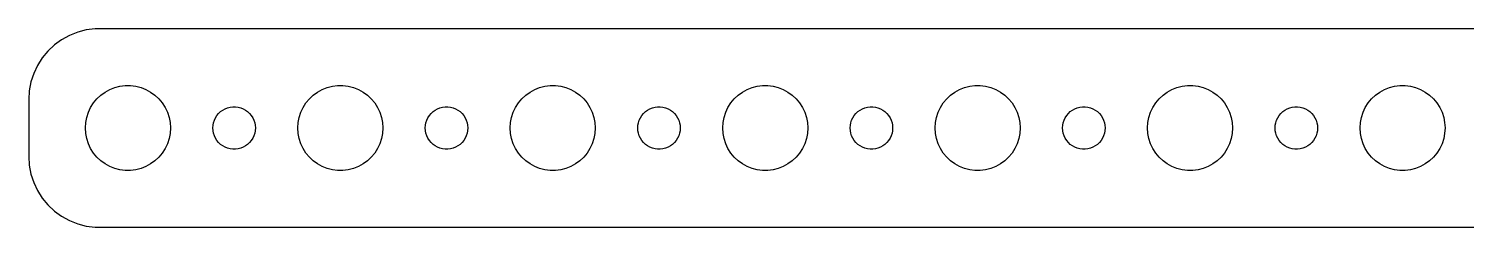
# Model space of a CAD drawing. Header units: metres. Extents: x -202 to 202, y 17 to 31.
# Drawn here: x -202 to -100.5, y 17 to 31 of the extents above; entities that cross this region are included whole.
import ezdxf

# ---------------------------------------------------------------- set-up
doc = ezdxf.new("R2010")
doc.units = ezdxf.units.M

msp = doc.modelspace()

# ---------------------------------------------------------------- linework, layer by layer
for p, q in [((-199.129, 30.5241), (-199.679, 30.2216)), ((-198.545, 30.7553), (-199.129, 30.5241)), ((-197.937, 30.9114), (-198.545, 30.7553)), ((-197.314, 30.9901), (-197.937, 30.9114)), ((197.314, 30.9901), (-197.314, 30.9901)), ((-200.187, 29.8526), (-200.645, 29.4227)), ((-199.679, 30.2216), (-200.187, 29.8526)), ((-201.045, 28.9389), (-201.382, 28.4088)), ((-200.645, 29.4227), (-201.045, 28.9389)), ((-201.649, 27.8406), (-201.843, 27.2434)), ((-201.382, 28.4088), (-201.649, 27.8406)), ((-201.961, 26.6267), (-202, 26)), ((-201.843, 27.2434), (-201.961, 26.6267)), ((-196.912, 26.3115), (-196.607, 26.533)), ((-196.607, 26.533), (-196.277, 26.7145)), ((-196.277, 26.7145), (-195.927, 26.8532)), ((-195.927, 26.8532), (-195.562, 26.9469)), ((-195.562, 26.9469), (-195.188, 26.9941)), ((-195.188, 26.9941), (-194.812, 26.9941)), ((-194.812, 26.9941), (-194.438, 26.9469)), ((-194.438, 26.9469), (-194.073, 26.8532)), ((-194.073, 26.8532), (-193.723, 26.7145)), ((-193.723, 26.7145), (-193.393, 26.533)), ((-193.393, 26.533), (-193.088, 26.3115)), ((-181.912, 26.3115), (-181.607, 26.533)), ((-181.607, 26.533), (-181.277, 26.7145)), ((-181.277, 26.7145), (-180.927, 26.8532)), ((-180.927, 26.8532), (-180.562, 26.9469)), ((-180.562, 26.9469), (-180.188, 26.9941)), ((-180.188, 26.9941), (-179.812, 26.9941)), ((-179.812, 26.9941), (-179.438, 26.9469)), ((-179.438, 26.9469), (-179.073, 26.8532)), ((-179.073, 26.8532), (-178.723, 26.7145)), ((-178.723, 26.7145), (-178.393, 26.533)), ((-178.393, 26.533), (-178.088, 26.3115)), ((-166.912, 26.3115), (-166.607, 26.533)), ((-166.607, 26.533), (-166.277, 26.7145)), ((-166.277, 26.7145), (-165.927, 26.8532)), ((-165.927, 26.8532), (-165.562, 26.9469)), ((-165.562, 26.9469), (-165.188, 26.9941)), ((-165.188, 26.9941), (-164.812, 26.9941)), ((-164.812, 26.9941), (-164.438, 26.9469)), ((-164.438, 26.9469), (-164.073, 26.8532)), ((-164.073, 26.8532), (-163.723, 26.7145)), ((-163.723, 26.7145), (-163.393, 26.533)), ((-163.393, 26.533), (-163.088, 26.3115)), ((-151.912, 26.3115), (-151.607, 26.533)), ((-151.607, 26.533), (-151.277, 26.7145)), ((-151.277, 26.7145), (-150.927, 26.8532)), ((-150.927, 26.8532), (-150.562, 26.9469)), ((-150.562, 26.9469), (-150.188, 26.9941)), ((-150.188, 26.9941), (-149.812, 26.9941)), ((-149.812, 26.9941), (-149.438, 26.9469)), ((-149.438, 26.9469), (-149.073, 26.8532)), ((-149.073, 26.8532), (-148.723, 26.7145)), ((-148.723, 26.7145), (-148.393, 26.533)), ((-148.393, 26.533), (-148.088, 26.3115)), ((-136.912, 26.3115), (-136.607, 26.533)), ((-136.607, 26.533), (-136.277, 26.7145)), ((-136.277, 26.7145), (-135.927, 26.8532)), ((-135.927, 26.8532), (-135.562, 26.9469)), ((-135.562, 26.9469), (-135.188, 26.9941)), ((-135.188, 26.9941), (-134.812, 26.9941)), ((-134.812, 26.9941), (-134.438, 26.9469)), ((-134.438, 26.9469), (-134.073, 26.8532)), ((-134.073, 26.8532), (-133.723, 26.7145)), ((-133.723, 26.7145), (-133.393, 26.533)), ((-133.393, 26.533), (-133.088, 26.3115)), ((-121.912, 26.3115), (-121.607, 26.533)), ((-121.607, 26.533), (-121.277, 26.7145)), ((-121.277, 26.7145), (-120.927, 26.8532)), ((-120.927, 26.8532), (-120.562, 26.9469)), ((-120.562, 26.9469), (-120.188, 26.9941)), ((-120.188, 26.9941), (-119.812, 26.9941)), ((-119.812, 26.9941), (-119.438, 26.9469)), ((-119.438, 26.9469), (-119.073, 26.8532)), ((-119.073, 26.8532), (-118.723, 26.7145)), ((-118.723, 26.7145), (-118.393, 26.533)), ((-118.393, 26.533), (-118.088, 26.3115)), ((-106.912, 26.3115), (-106.607, 26.533)), ((-106.607, 26.533), (-106.277, 26.7145)), ((-106.277, 26.7145), (-105.927, 26.8532)), ((-105.927, 26.8532), (-105.562, 26.9469)), ((-105.562, 26.9469), (-105.188, 26.9941)), ((-105.188, 26.9941), (-104.812, 26.9941)), ((-104.812, 26.9941), (-104.438, 26.9469)), ((-104.438, 26.9469), (-104.073, 26.8532)), ((-104.073, 26.8532), (-103.723, 26.7145)), ((-103.723, 26.7145), (-103.393, 26.533)), ((-103.393, 26.533), (-103.088, 26.3115)), ((-202, 26), (-202, 22)), ((-197.789, 25.1044), (-197.629, 25.4453)), ((-197.629, 25.4453), (-197.427, 25.7634)), ((-197.427, 25.7634), (-197.187, 26.0536)), ((-197.187, 26.0536), (-196.912, 26.3115)), ((-193.088, 26.3115), (-192.813, 26.0536)), ((-192.813, 26.0536), (-192.573, 25.7634)), ((-192.573, 25.7634), (-192.371, 25.4453)), ((-192.371, 25.4453), (-192.211, 25.1044)), ((-188.139, 25.3572), (-187.964, 25.4266)), ((-187.964, 25.4266), (-187.781, 25.4734)), ((-187.781, 25.4734), (-187.594, 25.497)), ((-187.594, 25.497), (-187.406, 25.497)), ((-187.406, 25.497), (-187.219, 25.4734)), ((-187.219, 25.4734), (-187.036, 25.4266)), ((-187.036, 25.4266), (-186.861, 25.3572)), ((-182.789, 25.1044), (-182.629, 25.4453)), ((-182.629, 25.4453), (-182.427, 25.7634)), ((-182.427, 25.7634), (-182.187, 26.0536)), ((-182.187, 26.0536), (-181.912, 26.3115)), ((-178.088, 26.3115), (-177.813, 26.0536)), ((-177.813, 26.0536), (-177.573, 25.7634)), ((-177.573, 25.7634), (-177.371, 25.4453)), ((-177.371, 25.4453), (-177.211, 25.1044)), ((-173.139, 25.3572), (-172.964, 25.4266)), ((-172.964, 25.4266), (-172.781, 25.4734)), ((-172.781, 25.4734), (-172.594, 25.497)), ((-172.594, 25.497), (-172.406, 25.497)), ((-172.406, 25.497), (-172.219, 25.4734)), ((-172.219, 25.4734), (-172.036, 25.4266)), ((-172.036, 25.4266), (-171.861, 25.3572)), ((-167.789, 25.1044), (-167.629, 25.4453)), ((-167.629, 25.4453), (-167.427, 25.7634)), ((-167.427, 25.7634), (-167.187, 26.0536)), ((-167.187, 26.0536), (-166.912, 26.3115)), ((-163.088, 26.3115), (-162.813, 26.0536)), ((-162.813, 26.0536), (-162.573, 25.7634)), ((-162.573, 25.7634), (-162.371, 25.4453)), ((-162.371, 25.4453), (-162.211, 25.1044)), ((-158.139, 25.3572), (-157.964, 25.4266)), ((-157.964, 25.4266), (-157.781, 25.4734)), ((-157.781, 25.4734), (-157.594, 25.497)), ((-157.594, 25.497), (-157.406, 25.497)), ((-157.406, 25.497), (-157.219, 25.4734)), ((-157.219, 25.4734), (-157.036, 25.4266)), ((-157.036, 25.4266), (-156.861, 25.3572)), ((-152.789, 25.1044), (-152.629, 25.4453)), ((-152.629, 25.4453), (-152.427, 25.7634)), ((-152.427, 25.7634), (-152.187, 26.0536)), ((-152.187, 26.0536), (-151.912, 26.3115)), ((-148.088, 26.3115), (-147.813, 26.0536)), ((-147.813, 26.0536), (-147.573, 25.7634)), ((-147.573, 25.7634), (-147.371, 25.4453)), ((-147.371, 25.4453), (-147.211, 25.1044)), ((-143.139, 25.3572), (-142.964, 25.4266)), ((-142.964, 25.4266), (-142.781, 25.4734)), ((-142.781, 25.4734), (-142.594, 25.497)), ((-142.594, 25.497), (-142.406, 25.497)), ((-142.406, 25.497), (-142.219, 25.4734)), ((-142.219, 25.4734), (-142.036, 25.4266)), ((-142.036, 25.4266), (-141.861, 25.3572)), ((-137.789, 25.1044), (-137.629, 25.4453)), ((-137.629, 25.4453), (-137.427, 25.7634)), ((-137.427, 25.7634), (-137.187, 26.0536)), ((-137.187, 26.0536), (-136.912, 26.3115)), ((-133.088, 26.3115), (-132.813, 26.0536)), ((-132.813, 26.0536), (-132.573, 25.7634)), ((-132.573, 25.7634), (-132.371, 25.4453)), ((-132.371, 25.4453), (-132.211, 25.1044)), ((-128.139, 25.3572), (-127.964, 25.4266)), ((-127.964, 25.4266), (-127.781, 25.4734)), ((-127.781, 25.4734), (-127.594, 25.497)), ((-127.594, 25.497), (-127.406, 25.497)), ((-127.406, 25.497), (-127.219, 25.4734)), ((-127.219, 25.4734), (-127.036, 25.4266)), ((-127.036, 25.4266), (-126.861, 25.3572)), ((-122.789, 25.1044), (-122.629, 25.4453)), ((-122.629, 25.4453), (-122.427, 25.7634)), ((-122.427, 25.7634), (-122.187, 26.0536)), ((-122.187, 26.0536), (-121.912, 26.3115)), ((-118.088, 26.3115), (-117.813, 26.0536)), ((-117.813, 26.0536), (-117.573, 25.7634)), ((-117.573, 25.7634), (-117.371, 25.4453)), ((-117.371, 25.4453), (-117.211, 25.1044)), ((-113.139, 25.3572), (-112.964, 25.4266)), ((-112.964, 25.4266), (-112.781, 25.4734)), ((-112.781, 25.4734), (-112.594, 25.497)), ((-112.594, 25.497), (-112.406, 25.497)), ((-112.406, 25.497), (-112.219, 25.4734)), ((-112.219, 25.4734), (-112.036, 25.4266)), ((-112.036, 25.4266), (-111.861, 25.3572)), ((-107.789, 25.1044), (-107.629, 25.4453)), ((-107.629, 25.4453), (-107.427, 25.7634)), ((-107.427, 25.7634), (-107.187, 26.0536)), ((-107.187, 26.0536), (-106.912, 26.3115)), ((-103.088, 26.3115), (-102.813, 26.0536)), ((-102.813, 26.0536), (-102.573, 25.7634)), ((-102.573, 25.7634), (-102.371, 25.4453)), ((-102.371, 25.4453), (-102.211, 25.1044)), ((-198, 24), (-197.976, 24.376)), ((-197.976, 24.376), (-197.906, 24.7461)), ((-197.906, 24.7461), (-197.789, 25.1044)), ((-192.211, 25.1044), (-192.094, 24.7461)), ((-192.094, 24.7461), (-192.024, 24.376)), ((-192.024, 24.376), (-192, 24)), ((-188.988, 24.188), (-188.953, 24.373)), ((-188.953, 24.373), (-188.895, 24.5522)), ((-188.895, 24.5522), (-188.814, 24.7226)), ((-188.814, 24.7226), (-188.714, 24.8817)), ((-188.714, 24.8817), (-188.593, 25.0268)), ((-188.593, 25.0268), (-188.456, 25.1558)), ((-188.456, 25.1558), (-188.304, 25.2665)), ((-188.304, 25.2665), (-188.139, 25.3572)), ((-186.861, 25.3572), (-186.696, 25.2665)), ((-186.696, 25.2665), (-186.544, 25.1558)), ((-186.544, 25.1558), (-186.407, 25.0268)), ((-186.407, 25.0268), (-186.286, 24.8817)), ((-186.286, 24.8817), (-186.186, 24.7226)), ((-186.186, 24.7226), (-186.105, 24.5522)), ((-186.105, 24.5522), (-186.047, 24.373)), ((-186.047, 24.373), (-186.012, 24.188)), ((-183, 24), (-182.976, 24.376)), ((-182.976, 24.376), (-182.906, 24.7461)), ((-182.906, 24.7461), (-182.789, 25.1044)), ((-177.211, 25.1044), (-177.094, 24.7461)), ((-177.094, 24.7461), (-177.024, 24.376)), ((-177.024, 24.376), (-177, 24)), ((-173.988, 24.188), (-173.953, 24.373)), ((-173.953, 24.373), (-173.895, 24.5522)), ((-173.895, 24.5522), (-173.814, 24.7226)), ((-173.814, 24.7226), (-173.714, 24.8817)), ((-173.714, 24.8817), (-173.593, 25.0268)), ((-173.593, 25.0268), (-173.456, 25.1558)), ((-173.456, 25.1558), (-173.304, 25.2665)), ((-173.304, 25.2665), (-173.139, 25.3572)), ((-171.861, 25.3572), (-171.696, 25.2665)), ((-171.696, 25.2665), (-171.544, 25.1558)), ((-171.544, 25.1558), (-171.407, 25.0268)), ((-171.407, 25.0268), (-171.286, 24.8817)), ((-171.286, 24.8817), (-171.186, 24.7226)), ((-171.186, 24.7226), (-171.105, 24.5522)), ((-171.105, 24.5522), (-171.047, 24.373)), ((-171.047, 24.373), (-171.012, 24.188)), ((-168, 24), (-167.976, 24.376)), ((-167.976, 24.376), (-167.906, 24.7461)), ((-167.906, 24.7461), (-167.789, 25.1044)), ((-162.211, 25.1044), (-162.094, 24.7461)), ((-162.094, 24.7461), (-162.024, 24.376)), ((-162.024, 24.376), (-162, 24)), ((-158.988, 24.188), (-158.953, 24.373)), ((-158.953, 24.373), (-158.895, 24.5522)), ((-158.895, 24.5522), (-158.814, 24.7226)), ((-158.814, 24.7226), (-158.714, 24.8817)), ((-158.714, 24.8817), (-158.593, 25.0268)), ((-158.593, 25.0268), (-158.456, 25.1558)), ((-158.456, 25.1558), (-158.304, 25.2665)), ((-158.304, 25.2665), (-158.139, 25.3572)), ((-156.861, 25.3572), (-156.696, 25.2665)), ((-156.696, 25.2665), (-156.544, 25.1558)), ((-156.544, 25.1558), (-156.407, 25.0268)), ((-156.407, 25.0268), (-156.286, 24.8817)), ((-156.286, 24.8817), (-156.186, 24.7226)), ((-156.186, 24.7226), (-156.105, 24.5522)), ((-156.105, 24.5522), (-156.047, 24.373)), ((-156.047, 24.373), (-156.012, 24.188)), ((-153, 24), (-152.976, 24.376)), ((-152.976, 24.376), (-152.906, 24.7461)), ((-152.906, 24.7461), (-152.789, 25.1044)), ((-147.211, 25.1044), (-147.094, 24.7461)), ((-147.094, 24.7461), (-147.024, 24.376)), ((-147.024, 24.376), (-147, 24)), ((-143.988, 24.188), (-143.953, 24.373)), ((-143.953, 24.373), (-143.895, 24.5522)), ((-143.895, 24.5522), (-143.814, 24.7226)), ((-143.814, 24.7226), (-143.714, 24.8817)), ((-143.714, 24.8817), (-143.593, 25.0268)), ((-143.593, 25.0268), (-143.456, 25.1558)), ((-143.456, 25.1558), (-143.304, 25.2665)), ((-143.304, 25.2665), (-143.139, 25.3572)), ((-141.861, 25.3572), (-141.696, 25.2665)), ((-141.696, 25.2665), (-141.544, 25.1558)), ((-141.544, 25.1558), (-141.407, 25.0268)), ((-141.407, 25.0268), (-141.286, 24.8817)), ((-141.286, 24.8817), (-141.186, 24.7226)), ((-141.186, 24.7226), (-141.105, 24.5522)), ((-141.105, 24.5522), (-141.047, 24.373)), ((-141.047, 24.373), (-141.012, 24.188)), ((-138, 24), (-137.976, 24.376)), ((-137.976, 24.376), (-137.906, 24.7461)), ((-137.906, 24.7461), (-137.789, 25.1044)), ((-132.211, 25.1044), (-132.094, 24.7461)), ((-132.094, 24.7461), (-132.024, 24.376)), ((-132.024, 24.376), (-132, 24)), ((-128.988, 24.188), (-128.953, 24.373)), ((-128.953, 24.373), (-128.895, 24.5522)), ((-128.895, 24.5522), (-128.814, 24.7226)), ((-128.814, 24.7226), (-128.714, 24.8817)), ((-128.714, 24.8817), (-128.593, 25.0268)), ((-128.593, 25.0268), (-128.456, 25.1558)), ((-128.456, 25.1558), (-128.304, 25.2665)), ((-128.304, 25.2665), (-128.139, 25.3572)), ((-126.861, 25.3572), (-126.696, 25.2665)), ((-126.696, 25.2665), (-126.544, 25.1558)), ((-126.544, 25.1558), (-126.407, 25.0268)), ((-126.407, 25.0268), (-126.286, 24.8817)), ((-126.286, 24.8817), (-126.186, 24.7226)), ((-126.186, 24.7226), (-126.105, 24.5522)), ((-126.105, 24.5522), (-126.047, 24.373)), ((-126.047, 24.373), (-126.012, 24.188)), ((-123, 24), (-122.976, 24.376)), ((-122.976, 24.376), (-122.906, 24.7461)), ((-122.906, 24.7461), (-122.789, 25.1044)), ((-117.211, 25.1044), (-117.094, 24.7461)), ((-117.094, 24.7461), (-117.024, 24.376)), ((-117.024, 24.376), (-117, 24)), ((-113.988, 24.188), (-113.953, 24.373)), ((-113.953, 24.373), (-113.895, 24.5522)), ((-113.895, 24.5522), (-113.814, 24.7226)), ((-113.814, 24.7226), (-113.714, 24.8817)), ((-113.714, 24.8817), (-113.593, 25.0268)), ((-113.593, 25.0268), (-113.456, 25.1558)), ((-113.456, 25.1558), (-113.304, 25.2665)), ((-113.304, 25.2665), (-113.139, 25.3572)), ((-111.861, 25.3572), (-111.696, 25.2665)), ((-111.696, 25.2665), (-111.544, 25.1558)), ((-111.544, 25.1558), (-111.407, 25.0268)), ((-111.407, 25.0268), (-111.286, 24.8817)), ((-111.286, 24.8817), (-111.186, 24.7226)), ((-111.186, 24.7226), (-111.105, 24.5522)), ((-111.105, 24.5522), (-111.047, 24.373)), ((-111.047, 24.373), (-111.012, 24.188)), ((-108, 24), (-107.976, 24.376)), ((-107.976, 24.376), (-107.906, 24.7461)), ((-107.906, 24.7461), (-107.789, 25.1044)), ((-102.211, 25.1044), (-102.094, 24.7461)), ((-102.094, 24.7461), (-102.024, 24.376)), ((-102.024, 24.376), (-102, 24)), ((-197.976, 23.624), (-198, 24)), ((-197.906, 23.2539), (-197.976, 23.624)), ((-192.024, 23.624), (-192.094, 23.2539)), ((-192, 24), (-192.024, 23.624)), ((-189, 24), (-188.988, 24.188)), ((-188.988, 23.812), (-189, 24)), ((-188.953, 23.627), (-188.988, 23.812)), ((-188.895, 23.4478), (-188.953, 23.627)), ((-188.814, 23.2774), (-188.895, 23.4478)), ((-186.105, 23.4478), (-186.186, 23.2774)), ((-186.047, 23.627), (-186.105, 23.4478)), ((-186.012, 23.812), (-186.047, 23.627)), ((-186.012, 24.188), (-186, 24)), ((-186, 24), (-186.012, 23.812)), ((-182.976, 23.624), (-183, 24)), ((-182.906, 23.2539), (-182.976, 23.624)), ((-177.024, 23.624), (-177.094, 23.2539)), ((-177, 24), (-177.024, 23.624)), ((-174, 24), (-173.988, 24.188)), ((-173.988, 23.812), (-174, 24)), ((-173.953, 23.627), (-173.988, 23.812)), ((-173.895, 23.4478), (-173.953, 23.627)), ((-173.814, 23.2774), (-173.895, 23.4478)), ((-171.105, 23.4478), (-171.186, 23.2774)), ((-171.047, 23.627), (-171.105, 23.4478)), ((-171.012, 23.812), (-171.047, 23.627)), ((-171.012, 24.188), (-171, 24)), ((-171, 24), (-171.012, 23.812)), ((-167.976, 23.624), (-168, 24)), ((-167.906, 23.2539), (-167.976, 23.624)), ((-162.024, 23.624), (-162.094, 23.2539)), ((-162, 24), (-162.024, 23.624)), ((-159, 24), (-158.988, 24.188)), ((-158.988, 23.812), (-159, 24)), ((-158.953, 23.627), (-158.988, 23.812)), ((-158.895, 23.4478), (-158.953, 23.627)), ((-158.814, 23.2774), (-158.895, 23.4478)), ((-156.105, 23.4478), (-156.186, 23.2774)), ((-156.047, 23.627), (-156.105, 23.4478)), ((-156.012, 23.812), (-156.047, 23.627)), ((-156.012, 24.188), (-156, 24)), ((-156, 24), (-156.012, 23.812)), ((-152.976, 23.624), (-153, 24)), ((-152.906, 23.2539), (-152.976, 23.624)), ((-147.024, 23.624), (-147.094, 23.2539)), ((-147, 24), (-147.024, 23.624)), ((-144, 24), (-143.988, 24.188)), ((-143.988, 23.812), (-144, 24)), ((-143.953, 23.627), (-143.988, 23.812)), ((-143.895, 23.4478), (-143.953, 23.627)), ((-143.814, 23.2774), (-143.895, 23.4478)), ((-141.105, 23.4478), (-141.186, 23.2774)), ((-141.047, 23.627), (-141.105, 23.4478)), ((-141.012, 23.812), (-141.047, 23.627)), ((-141.012, 24.188), (-141, 24)), ((-141, 24), (-141.012, 23.812)), ((-137.976, 23.624), (-138, 24)), ((-137.906, 23.2539), (-137.976, 23.624)), ((-132.024, 23.624), (-132.094, 23.2539)), ((-132, 24), (-132.024, 23.624)), ((-129, 24), (-128.988, 24.188)), ((-128.988, 23.812), (-129, 24)), ((-128.953, 23.627), (-128.988, 23.812)), ((-128.895, 23.4478), (-128.953, 23.627)), ((-128.814, 23.2774), (-128.895, 23.4478)), ((-126.105, 23.4478), (-126.186, 23.2774)), ((-126.047, 23.627), (-126.105, 23.4478)), ((-126.012, 23.812), (-126.047, 23.627)), ((-126.012, 24.188), (-126, 24)), ((-126, 24), (-126.012, 23.812)), ((-122.976, 23.624), (-123, 24)), ((-122.906, 23.2539), (-122.976, 23.624)), ((-117.024, 23.624), (-117.094, 23.2539)), ((-117, 24), (-117.024, 23.624)), ((-114, 24), (-113.988, 24.188)), ((-113.988, 23.812), (-114, 24)), ((-113.953, 23.627), (-113.988, 23.812)), ((-113.895, 23.4478), (-113.953, 23.627)), ((-113.814, 23.2774), (-113.895, 23.4478)), ((-111.105, 23.4478), (-111.186, 23.2774)), ((-111.047, 23.627), (-111.105, 23.4478)), ((-111.012, 23.812), (-111.047, 23.627)), ((-111.012, 24.188), (-111, 24)), ((-111, 24), (-111.012, 23.812)), ((-107.976, 23.624), (-108, 24)), ((-107.906, 23.2539), (-107.976, 23.624)), ((-102.024, 23.624), (-102.094, 23.2539)), ((-102, 24), (-102.024, 23.624)), ((-197.789, 22.8956), (-197.906, 23.2539)), ((-197.629, 22.5547), (-197.789, 22.8956)), ((-197.427, 22.2366), (-197.629, 22.5547)), ((-192.371, 22.5547), (-192.573, 22.2366)), ((-192.211, 22.8956), (-192.371, 22.5547)), ((-192.094, 23.2539), (-192.211, 22.8956)), ((-188.714, 23.1183), (-188.814, 23.2774)), ((-188.593, 22.9732), (-188.714, 23.1183)), ((-188.456, 22.8442), (-188.593, 22.9732)), ((-188.304, 22.7335), (-188.456, 22.8442)), ((-188.139, 22.6428), (-188.304, 22.7335)), ((-187.964, 22.5734), (-188.139, 22.6428)), ((-187.781, 22.5266), (-187.964, 22.5734)), ((-187.594, 22.503), (-187.781, 22.5266)), ((-187.406, 22.503), (-187.594, 22.503)), ((-187.219, 22.5266), (-187.406, 22.503)), ((-187.036, 22.5734), (-187.219, 22.5266)), ((-186.861, 22.6428), (-187.036, 22.5734)), ((-186.696, 22.7335), (-186.861, 22.6428)), ((-186.544, 22.8442), (-186.696, 22.7335)), ((-186.407, 22.9732), (-186.544, 22.8442)), ((-186.286, 23.1183), (-186.407, 22.9732)), ((-186.186, 23.2774), (-186.286, 23.1183)), ((-182.789, 22.8956), (-182.906, 23.2539)), ((-182.629, 22.5547), (-182.789, 22.8956)), ((-182.427, 22.2366), (-182.629, 22.5547)), ((-177.371, 22.5547), (-177.573, 22.2366)), ((-177.211, 22.8956), (-177.371, 22.5547)), ((-177.094, 23.2539), (-177.211, 22.8956)), ((-173.714, 23.1183), (-173.814, 23.2774)), ((-173.593, 22.9732), (-173.714, 23.1183)), ((-173.456, 22.8442), (-173.593, 22.9732)), ((-173.304, 22.7335), (-173.456, 22.8442)), ((-173.139, 22.6428), (-173.304, 22.7335)), ((-172.964, 22.5734), (-173.139, 22.6428)), ((-172.781, 22.5266), (-172.964, 22.5734)), ((-172.594, 22.503), (-172.781, 22.5266)), ((-172.406, 22.503), (-172.594, 22.503)), ((-172.219, 22.5266), (-172.406, 22.503)), ((-172.036, 22.5734), (-172.219, 22.5266)), ((-171.861, 22.6428), (-172.036, 22.5734)), ((-171.696, 22.7335), (-171.861, 22.6428)), ((-171.544, 22.8442), (-171.696, 22.7335)), ((-171.407, 22.9732), (-171.544, 22.8442)), ((-171.286, 23.1183), (-171.407, 22.9732)), ((-171.186, 23.2774), (-171.286, 23.1183)), ((-167.789, 22.8956), (-167.906, 23.2539)), ((-167.629, 22.5547), (-167.789, 22.8956)), ((-167.427, 22.2366), (-167.629, 22.5547)), ((-162.371, 22.5547), (-162.573, 22.2366)), ((-162.211, 22.8956), (-162.371, 22.5547)), ((-162.094, 23.2539), (-162.211, 22.8956)), ((-158.714, 23.1183), (-158.814, 23.2774)), ((-158.593, 22.9732), (-158.714, 23.1183)), ((-158.456, 22.8442), (-158.593, 22.9732)), ((-158.304, 22.7335), (-158.456, 22.8442)), ((-158.139, 22.6428), (-158.304, 22.7335)), ((-157.964, 22.5734), (-158.139, 22.6428)), ((-157.781, 22.5266), (-157.964, 22.5734)), ((-157.594, 22.503), (-157.781, 22.5266)), ((-157.406, 22.503), (-157.594, 22.503)), ((-157.219, 22.5266), (-157.406, 22.503)), ((-157.036, 22.5734), (-157.219, 22.5266)), ((-156.861, 22.6428), (-157.036, 22.5734)), ((-156.696, 22.7335), (-156.861, 22.6428)), ((-156.544, 22.8442), (-156.696, 22.7335)), ((-156.407, 22.9732), (-156.544, 22.8442)), ((-156.286, 23.1183), (-156.407, 22.9732)), ((-156.186, 23.2774), (-156.286, 23.1183)), ((-152.789, 22.8956), (-152.906, 23.2539)), ((-152.629, 22.5547), (-152.789, 22.8956)), ((-152.427, 22.2366), (-152.629, 22.5547)), ((-147.371, 22.5547), (-147.573, 22.2366)), ((-147.211, 22.8956), (-147.371, 22.5547)), ((-147.094, 23.2539), (-147.211, 22.8956)), ((-143.714, 23.1183), (-143.814, 23.2774)), ((-143.593, 22.9732), (-143.714, 23.1183)), ((-143.456, 22.8442), (-143.593, 22.9732)), ((-143.304, 22.7335), (-143.456, 22.8442)), ((-143.139, 22.6428), (-143.304, 22.7335)), ((-142.964, 22.5734), (-143.139, 22.6428)), ((-142.781, 22.5266), (-142.964, 22.5734)), ((-142.594, 22.503), (-142.781, 22.5266)), ((-142.406, 22.503), (-142.594, 22.503)), ((-142.219, 22.5266), (-142.406, 22.503)), ((-142.036, 22.5734), (-142.219, 22.5266)), ((-141.861, 22.6428), (-142.036, 22.5734)), ((-141.696, 22.7335), (-141.861, 22.6428)), ((-141.544, 22.8442), (-141.696, 22.7335)), ((-141.407, 22.9732), (-141.544, 22.8442)), ((-141.286, 23.1183), (-141.407, 22.9732)), ((-141.186, 23.2774), (-141.286, 23.1183)), ((-137.789, 22.8956), (-137.906, 23.2539)), ((-137.629, 22.5547), (-137.789, 22.8956)), ((-137.427, 22.2366), (-137.629, 22.5547)), ((-132.371, 22.5547), (-132.573, 22.2366)), ((-132.211, 22.8956), (-132.371, 22.5547)), ((-132.094, 23.2539), (-132.211, 22.8956)), ((-128.714, 23.1183), (-128.814, 23.2774)), ((-128.593, 22.9732), (-128.714, 23.1183)), ((-128.456, 22.8442), (-128.593, 22.9732)), ((-128.304, 22.7335), (-128.456, 22.8442)), ((-128.139, 22.6428), (-128.304, 22.7335)), ((-127.964, 22.5734), (-128.139, 22.6428)), ((-127.781, 22.5266), (-127.964, 22.5734)), ((-127.594, 22.503), (-127.781, 22.5266)), ((-127.406, 22.503), (-127.594, 22.503)), ((-127.219, 22.5266), (-127.406, 22.503)), ((-127.036, 22.5734), (-127.219, 22.5266)), ((-126.861, 22.6428), (-127.036, 22.5734)), ((-126.696, 22.7335), (-126.861, 22.6428)), ((-126.544, 22.8442), (-126.696, 22.7335)), ((-126.407, 22.9732), (-126.544, 22.8442)), ((-126.286, 23.1183), (-126.407, 22.9732)), ((-126.186, 23.2774), (-126.286, 23.1183)), ((-122.789, 22.8956), (-122.906, 23.2539)), ((-122.629, 22.5547), (-122.789, 22.8956)), ((-122.427, 22.2366), (-122.629, 22.5547)), ((-117.371, 22.5547), (-117.573, 22.2366)), ((-117.211, 22.8956), (-117.371, 22.5547)), ((-117.094, 23.2539), (-117.211, 22.8956)), ((-113.714, 23.1183), (-113.814, 23.2774)), ((-113.593, 22.9732), (-113.714, 23.1183)), ((-113.456, 22.8442), (-113.593, 22.9732)), ((-113.304, 22.7335), (-113.456, 22.8442)), ((-113.139, 22.6428), (-113.304, 22.7335)), ((-112.964, 22.5734), (-113.139, 22.6428)), ((-112.781, 22.5266), (-112.964, 22.5734)), ((-112.594, 22.503), (-112.781, 22.5266)), ((-112.406, 22.503), (-112.594, 22.503)), ((-112.219, 22.5266), (-112.406, 22.503)), ((-112.036, 22.5734), (-112.219, 22.5266)), ((-111.861, 22.6428), (-112.036, 22.5734)), ((-111.696, 22.7335), (-111.861, 22.6428)), ((-111.544, 22.8442), (-111.696, 22.7335)), ((-111.407, 22.9732), (-111.544, 22.8442)), ((-111.286, 23.1183), (-111.407, 22.9732)), ((-111.186, 23.2774), (-111.286, 23.1183)), ((-107.789, 22.8956), (-107.906, 23.2539)), ((-107.629, 22.5547), (-107.789, 22.8956)), ((-107.427, 22.2366), (-107.629, 22.5547)), ((-102.371, 22.5547), (-102.573, 22.2366)), ((-102.211, 22.8956), (-102.371, 22.5547)), ((-102.094, 23.2539), (-102.211, 22.8956)), ((-202, 22), (-201.961, 21.3733)), ((-201.961, 21.3733), (-201.843, 20.7566)), ((-197.187, 21.9464), (-197.427, 22.2366)), ((-196.912, 21.6885), (-197.187, 21.9464)), ((-196.607, 21.467), (-196.912, 21.6885)), ((-196.277, 21.2855), (-196.607, 21.467)), ((-193.393, 21.467), (-193.723, 21.2855)), ((-193.088, 21.6885), (-193.393, 21.467)), ((-192.813, 21.9464), (-193.088, 21.6885)), ((-192.573, 22.2366), (-192.813, 21.9464)), ((-182.187, 21.9464), (-182.427, 22.2366)), ((-181.912, 21.6885), (-182.187, 21.9464)), ((-181.607, 21.467), (-181.912, 21.6885)), ((-181.277, 21.2855), (-181.607, 21.467)), ((-178.393, 21.467), (-178.723, 21.2855)), ((-178.088, 21.6885), (-178.393, 21.467)), ((-177.813, 21.9464), (-178.088, 21.6885)), ((-177.573, 22.2366), (-177.813, 21.9464)), ((-167.187, 21.9464), (-167.427, 22.2366)), ((-166.912, 21.6885), (-167.187, 21.9464)), ((-166.607, 21.467), (-166.912, 21.6885)), ((-166.277, 21.2855), (-166.607, 21.467)), ((-163.393, 21.467), (-163.723, 21.2855)), ((-163.088, 21.6885), (-163.393, 21.467)), ((-162.813, 21.9464), (-163.088, 21.6885)), ((-162.573, 22.2366), (-162.813, 21.9464)), ((-152.187, 21.9464), (-152.427, 22.2366)), ((-151.912, 21.6885), (-152.187, 21.9464)), ((-151.607, 21.467), (-151.912, 21.6885)), ((-151.277, 21.2855), (-151.607, 21.467)), ((-148.393, 21.467), (-148.723, 21.2855)), ((-148.088, 21.6885), (-148.393, 21.467)), ((-147.813, 21.9464), (-148.088, 21.6885)), ((-147.573, 22.2366), (-147.813, 21.9464)), ((-137.187, 21.9464), (-137.427, 22.2366)), ((-136.912, 21.6885), (-137.187, 21.9464)), ((-136.607, 21.467), (-136.912, 21.6885)), ((-136.277, 21.2855), (-136.607, 21.467)), ((-133.393, 21.467), (-133.723, 21.2855)), ((-133.088, 21.6885), (-133.393, 21.467)), ((-132.813, 21.9464), (-133.088, 21.6885)), ((-132.573, 22.2366), (-132.813, 21.9464)), ((-122.187, 21.9464), (-122.427, 22.2366)), ((-121.912, 21.6885), (-122.187, 21.9464)), ((-121.607, 21.467), (-121.912, 21.6885)), ((-121.277, 21.2855), (-121.607, 21.467)), ((-118.393, 21.467), (-118.723, 21.2855)), ((-118.088, 21.6885), (-118.393, 21.467)), ((-117.813, 21.9464), (-118.088, 21.6885)), ((-117.573, 22.2366), (-117.813, 21.9464)), ((-107.187, 21.9464), (-107.427, 22.2366)), ((-106.912, 21.6885), (-107.187, 21.9464)), ((-106.607, 21.467), (-106.912, 21.6885)), ((-106.277, 21.2855), (-106.607, 21.467)), ((-103.393, 21.467), (-103.723, 21.2855)), ((-103.088, 21.6885), (-103.393, 21.467)), ((-102.813, 21.9464), (-103.088, 21.6885)), ((-102.573, 22.2366), (-102.813, 21.9464)), ((-201.843, 20.7566), (-201.649, 20.1594)), ((-195.927, 21.1468), (-196.277, 21.2855)), ((-195.562, 21.0531), (-195.927, 21.1468)), ((-195.188, 21.0059), (-195.562, 21.0531)), ((-194.812, 21.0059), (-195.188, 21.0059)), ((-194.438, 21.0531), (-194.812, 21.0059)), ((-194.073, 21.1468), (-194.438, 21.0531)), ((-193.723, 21.2855), (-194.073, 21.1468)), ((-180.927, 21.1468), (-181.277, 21.2855)), ((-180.562, 21.0531), (-180.927, 21.1468)), ((-180.188, 21.0059), (-180.562, 21.0531)), ((-179.812, 21.0059), (-180.188, 21.0059)), ((-179.438, 21.0531), (-179.812, 21.0059)), ((-179.073, 21.1468), (-179.438, 21.0531)), ((-178.723, 21.2855), (-179.073, 21.1468)), ((-165.927, 21.1468), (-166.277, 21.2855)), ((-165.562, 21.0531), (-165.927, 21.1468)), ((-165.188, 21.0059), (-165.562, 21.0531)), ((-164.812, 21.0059), (-165.188, 21.0059)), ((-164.438, 21.0531), (-164.812, 21.0059)), ((-164.073, 21.1468), (-164.438, 21.0531)), ((-163.723, 21.2855), (-164.073, 21.1468)), ((-150.927, 21.1468), (-151.277, 21.2855)), ((-150.562, 21.0531), (-150.927, 21.1468)), ((-150.188, 21.0059), (-150.562, 21.0531)), ((-149.812, 21.0059), (-150.188, 21.0059)), ((-149.438, 21.0531), (-149.812, 21.0059)), ((-149.073, 21.1468), (-149.438, 21.0531)), ((-148.723, 21.2855), (-149.073, 21.1468)), ((-135.927, 21.1468), (-136.277, 21.2855)), ((-135.562, 21.0531), (-135.927, 21.1468)), ((-135.188, 21.0059), (-135.562, 21.0531)), ((-134.812, 21.0059), (-135.188, 21.0059)), ((-134.438, 21.0531), (-134.812, 21.0059)), ((-134.073, 21.1468), (-134.438, 21.0531)), ((-133.723, 21.2855), (-134.073, 21.1468)), ((-120.927, 21.1468), (-121.277, 21.2855)), ((-120.562, 21.0531), (-120.927, 21.1468)), ((-120.188, 21.0059), (-120.562, 21.0531)), ((-119.812, 21.0059), (-120.188, 21.0059)), ((-119.438, 21.0531), (-119.812, 21.0059)), ((-119.073, 21.1468), (-119.438, 21.0531)), ((-118.723, 21.2855), (-119.073, 21.1468)), ((-105.927, 21.1468), (-106.277, 21.2855)), ((-105.562, 21.0531), (-105.927, 21.1468)), ((-105.188, 21.0059), (-105.562, 21.0531)), ((-104.812, 21.0059), (-105.188, 21.0059)), ((-104.438, 21.0531), (-104.812, 21.0059)), ((-104.073, 21.1468), (-104.438, 21.0531)), ((-103.723, 21.2855), (-104.073, 21.1468)), ((-201.649, 20.1594), (-201.382, 19.5912)), ((-201.382, 19.5912), (-201.045, 19.0611)), ((-201.045, 19.0611), (-200.645, 18.5773)), ((-200.645, 18.5773), (-200.187, 18.1474)), ((-200.187, 18.1474), (-199.679, 17.7784)), ((-199.679, 17.7784), (-199.129, 17.4759)), ((-199.129, 17.4759), (-198.545, 17.2447)), ((-198.545, 17.2447), (-197.937, 17.0886)), ((-197.937, 17.0886), (-197.314, 17.0099)), ((-197.314, 17.0099), (197.314, 17.0099))]:
    msp.add_line(p, q)

doc.saveas('drawing.dxf')
